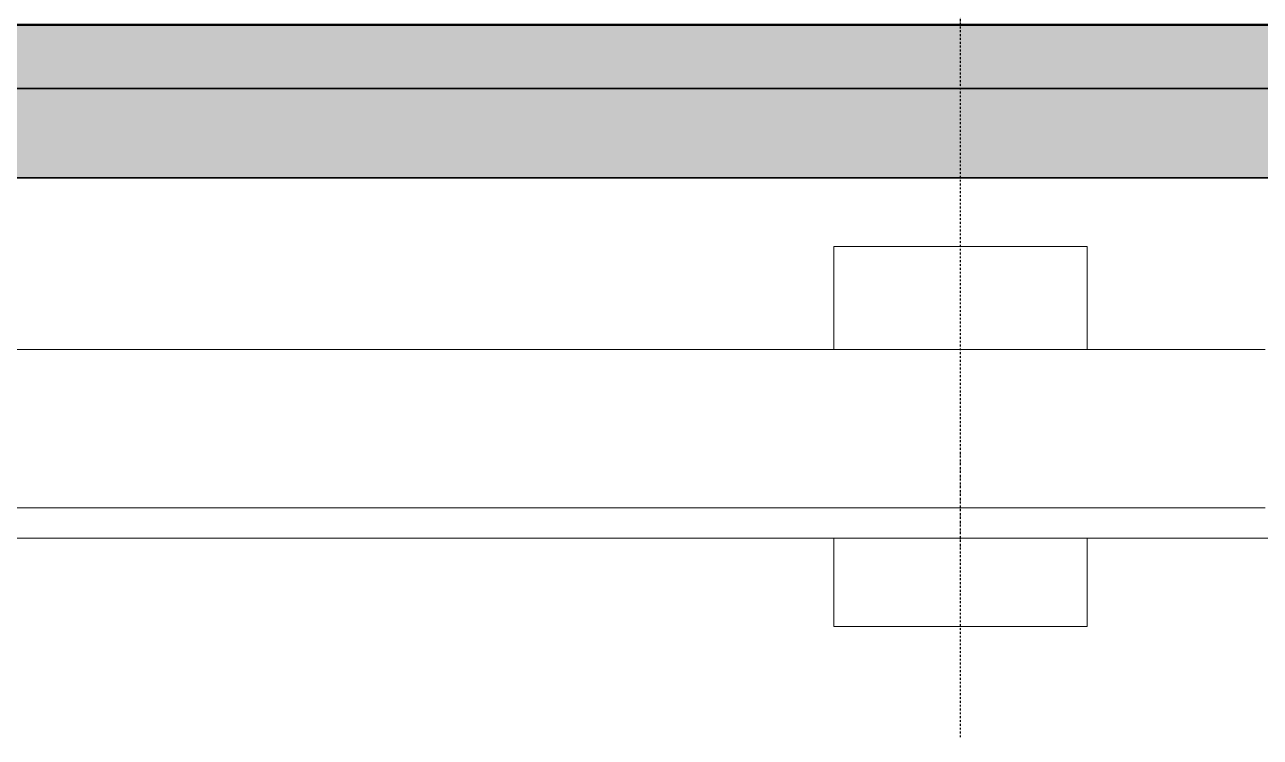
# Model space of a CAD drawing. Header units: millimetres. Extents: x 180139 to 245212, y -4005 to 9345.
# Drawn here: x 194034 to 197934, y -3000 to -750 of the extents above; entities that cross this region are included whole.
import ezdxf

# ---------------------------------------------------------------- set-up
doc = ezdxf.new("R2010")
doc.units = ezdxf.units.MM
for name, pattern in [('1_Čerchovaná 6_0mm', [12, 6, -3, 0, -3]), ('IMPORT-DASHED _2_', [9.652, 8.128, -1.524]), ('IMPORT-PHANTOM2', [14.732, 8.128, -1.524, 1.016, -1.524, 1.016, -1.524])]:
    doc.linetypes.add(name, pattern=pattern)
for name, color, linetype, lineweight in [('0-1', 7, 'IMPORT-PHANTOM2', 9), ('0-2', 7, 'Continuous', 9), ('00_pL_stavajici objekty', 7, 'Continuous', 50), ('00_pL_VÝŠKOVÉ KOTY', 7, 'Continuous', 9), ('2966-1_navrh dispozice stroju-HK_02_dwg-1', 7, 'Continuous', 9), ('A-FLOR', 7, 'Continuous', 9), ('A-FLOR-1', 7, 'Continuous', 35), ('A-FLOR-MCUT', 7, 'Continuous', 9), ('A-FLOR-PATT-1', 7, 'Continuous', 9), ('PDF4_Geometry', 7, 'Continuous', 9), ('S-FNDN', 7, 'Continuous', 9)]:
    doc.layers.add(name, color=color, linetype=linetype, lineweight=lineweight)
for name, color, linetype, lineweight, true_color in [('00_pl_deštová voda oblast', 6, 'Continuous', 25, 0xff00ff), ('00_pL_hranice pozemku', 1, 'Continuous', 35, 0xff0000), ('00_pL_katastr-1', 150, 'Continuous', 35, 0x007fff), ('00_pL_objekt', 1, 'Continuous', 50, 0xff0000), ('00_pL_OCHRANNE PASNO TEPLOVOD-1', 40, 'Continuous', 9, 0xffbf00), ('212_HK_situace_03_dwg-1', 40, 'Continuous', 9, 0xffbf00), ('Obrys', 2, 'Continuous', 9, 0xffff00), ('Obrys-1', 5, 'Continuous', 9, 0x0000ff), ('Obrys-3', 1, 'IMPORT-DASHED _2_', 9, 0xff0000), ('PDF7_GP Hraniční linie', 7, 'Continuous', 9, 0x0052a5), ('PDF7_GP Plotové linie', 7, 'Continuous', 9, 0x0052a5), ('PDF7_Pouchov_726559$0$23700', 7, 'Continuous', 9, 0x52a5a5), ('PDF7_Slezské Předměstí_646971$0$21900', 7, 'Continuous', 9, 0x002600), ('PDF7_Slezské Předměstí_646971$0$23700', 9, 'Continuous', 9, 0x808080), ('S-GRID-1', 9, '1_Čerchovaná 6_0mm', 25, 0x808080), ('zed-1', 5, 'Continuous', 9, 0x0000ff), ('ZTI-DPS-potr_pozarni-1', 20, 'Continuous', 50, 0xff3f00)]:
    doc.layers.add(name, color=color, linetype=linetype, lineweight=lineweight, true_color=true_color)
pattern_1 = [(50, (193345.21, 3664.97), (182.1847, -15.939), [19.05, -209.55]), (355, (193345.21, 3664.97), (-35.2424, 191.0566), [15.24, -167.64]), (100.451, (193360.4, 3663.64), (146.9425, 175.1167), [16.19, -178.09]), (46.184, (193345.21, 3715.77), (271.079, -42.0433), [28.575, -314.325]), (96.636, (193367.8, 3712.26), (237.4025, 247.427), [24.285, -267.135]), (351.184, (193345.2, 3715.77), (237.4046, 247.425), [22.86, -251.46]), (21, (193370.61, 3703.07), (151.6149, -102.2655), [19.05, -209.55]), (326, (193370.61, 3703.07), (61.8024, 184.1877), [15.24, -167.64]), (71.451, (193383.25, 3694.55), (213.417, 81.9214), [16.19, -178.09]), (37.5, (193345.214, 3664.97), (3.08832, 84.55508), [8.382, -157.226, 8.382, -161.798, -168.275]), (37.5, (193345.214, 3664.97), (3.08832, 84.55508), [-335.788, 8.382, -159.893]), (7.5, (193345.21, 3664.97), (66.81944, 100.18075), [8.382, -88.646, 8.382, -153.416, -64.135]), (7.5, (193345.21, 3664.97), (66.81944, 100.18075), [-258.826, 8.382, -55.753]), (327.5, (193288.57, 3664.97), (135.5905, -5.7289), [8.382, -55.118, 8.382, -189.738, -262.89]), (327.5, (193288.57, 3664.97), (135.5905, -5.7289), [-261.62, 8.382, -254.508]), (317.5, (193263.17, 3664.97), (148.1289, 25.4268), [8.382, -74.168, 8.382, -123.19, -186.69]), (317.5, (193263.17, 3664.97), (148.1289, 25.4268), [-214.122, 8.382, -178.308])]

# ---------------------------------------------------------------- blocks, each defined once
blk = doc.blocks.new('2966-1_navrh dispozice stroju-HK_02_dwg-876232-A')
at = {"layer": '0-1'}
for p, q in [((196651.8, -750), (195151.8, -750)), ((197293.8, -750), (196653.8, -750)), ((196653.8, -750), (197293.8, -750)), ((196653.8, -750), (197293.8, -750)), ((197293.8, -750), (196853.8, -750))]:
    blk.add_line(p, q, dxfattribs=at)
at = {"layer": '0-1', "flags": 128}
blk.add_lwpolyline([(195151.8, -750), (196651.8, -750), (197814.8, -750)], dxfattribs=at)
at = {"layer": '0-2'}
for p, q in [((196691.8, -750), (193691.8, -750)), ((193691.8, -750), (196691.8, -750)), ((193691.8, -750), (196691.8, -750)), ((196691.8, -750), (193691.8, -750)), ((196691.8, -750), (193691.8, -750)), ((193691.8, -750), (196691.8, -750)), ((193691.8, -750), (196691.8, -750)), ((196691.8, -750), (193691.8, -750)), ((195205.8, -750), (193821.8, -750)), ((193821.8, -750), (195205.8, -750)), ((195205.8, -750), (193821.8, -750)), ((193821.8, -750), (195205.8, -750)), ((195205.8, -750), (193821.8, -750)), ((193821.8, -750), (195205.8, -750)), ((195205.8, -750), (193821.8, -750)), ((193821.8, -750), (195205.8, -750)), ((194061.3, -750), (194042.3, -750)), ((194042.3, -750), (194061.3, -750)), ((194061.3, -750), (194042.3, -750)), ((194042.3, -750), (194061.3, -750)), ((194061.3, -750), (194042.3, -750)), ((194042.3, -750), (194061.3, -750)), ((194061.3, -750), (194042.3, -750)), ((194042.3, -750), (194061.3, -750)), ((194166.3, -750), (194147.3, -750)), ((194147.3, -750), (194166.3, -750)), ((194166.3, -750), (194147.3, -750)), ((194147.3, -750), (194166.3, -750)), ((194166.3, -750), (194147.3, -750)), ((194147.3, -750), (194166.3, -750)), ((194166.3, -750), (194147.3, -750)), ((194147.3, -750), (194166.3, -750)), ((194271.3, -750), (194252.3, -750)), ((194252.3, -750), (194271.3, -750)), ((194271.3, -750), (194252.3, -750)), ((194252.3, -750), (194271.3, -750)), ((194271.3, -750), (194252.3, -750)), ((194252.3, -750), (194271.3, -750)), ((194271.3, -750), (194252.3, -750)), ((194252.3, -750), (194271.3, -750)), ((194376.3, -750), (194357.3, -750)), ((194357.3, -750), (194376.3, -750)), ((194376.3, -750), (194357.3, -750)), ((194357.3, -750), (194376.3, -750)), ((194376.3, -750), (194357.3, -750)), ((194357.3, -750), (194376.3, -750)), ((194376.3, -750), (194357.3, -750)), ((194357.3, -750), (194376.3, -750)), ((194481.3, -750), (194462.3, -750)), ((194462.3, -750), (194481.3, -750)), ((194481.3, -750), (194462.3, -750)), ((194462.3, -750), (194481.3, -750)), ((194481.3, -750), (194462.3, -750)), ((194462.3, -750), (194481.3, -750)), ((194481.3, -750), (194462.3, -750)), ((194462.3, -750), (194481.3, -750)), ((194549.8, -750), (194541.8, -750)), ((194541.8, -750), (194549.8, -750)), ((194549.8, -750), (194541.8, -750)), ((194541.8, -750), (194549.8, -750)), ((194549.8, -750), (194541.8, -750)), ((194541.8, -750), (194549.8, -750)), ((194549.8, -750), (194541.8, -750)), ((194541.8, -750), (194549.8, -750)), ((194586.3, -750), (194567.3, -750)), ((194567.3, -750), (194586.3, -750)), ((194586.3, -750), (194567.3, -750)), ((194567.3, -750), (194586.3, -750)), ((194586.3, -750), (194567.3, -750)), ((194567.3, -750), (194586.3, -750)), ((194586.3, -750), (194567.3, -750)), ((194567.3, -750), (194586.3, -750)), ((194691.3, -750), (194672.3, -750)), ((194672.3, -750), (194691.3, -750)), ((194691.3, -750), (194672.3, -750)), ((194672.3, -750), (194691.3, -750)), ((194691.3, -750), (194672.3, -750)), ((194672.3, -750), (194691.3, -750)), ((194691.3, -750), (194672.3, -750)), ((194672.3, -750), (194691.3, -750)), ((194796.3, -750), (194777.3, -750)), ((194777.3, -750), (194796.3, -750)), ((194796.3, -750), (194777.3, -750)), ((194777.3, -750), (194796.3, -750)), ((194796.3, -750), (194777.3, -750)), ((194777.3, -750), (194796.3, -750)), ((194796.3, -750), (194777.3, -750)), ((194777.3, -750), (194796.3, -750)), ((194901.3, -750), (194882.3, -750)), ((194882.3, -750), (194901.3, -750)), ((194901.3, -750), (194882.3, -750)), ((194882.3, -750), (194901.3, -750)), ((194901.3, -750), (194882.3, -750)), ((194882.3, -750), (194901.3, -750)), ((194901.3, -750), (194882.3, -750)), ((194882.3, -750), (194901.3, -750)), ((195006.3, -750), (194987.3, -750)), ((194987.3, -750), (195006.3, -750)), ((195006.3, -750), (194987.3, -750)), ((194987.3, -750), (195006.3, -750)), ((195006.3, -750), (194987.3, -750)), ((194987.3, -750), (195006.3, -750)), ((195006.3, -750), (194987.3, -750)), ((194987.3, -750), (195006.3, -750)), ((195111.3, -750), (195092.3, -750)), ((195092.3, -750), (195111.3, -750)), ((195111.3, -750), (195092.3, -750)), ((195092.3, -750), (195111.3, -750)), ((195111.3, -750), (195092.3, -750)), ((195092.3, -750), (195111.3, -750)), ((195111.3, -750), (195092.3, -750)), ((195092.3, -750), (195111.3, -750)), ((195158.6, -750), (195150.6, -750)), ((195150.6, -750), (195158.6, -750)), ((195158.6, -750), (195150.6, -750)), ((195150.6, -750), (195158.6, -750)), ((195158.6, -750), (195150.6, -750)), ((195150.6, -750), (195158.6, -750)), ((195158.6, -750), (195150.6, -750)), ((195150.6, -750), (195158.6, -750)), ((195205.8, -750), (195197.3, -750)), ((195197.3, -750), (195205.8, -750)), ((195197.3, -750), (195205.8, -750)), ((195205.8, -750), (195197.3, -750)), ((195205.8, -750), (195197.3, -750)), ((195197.3, -750), (195205.8, -750)), ((195197.3, -750), (195205.8, -750)), ((195205.8, -750), (195197.3, -750)), ((196591.8, -750), (195207.8, -750)), ((195207.8, -750), (195216.3, -750)), ((195216.3, -750), (195207.8, -750)), ((195207.8, -750), (196591.8, -750)), ((196591.8, -750), (195207.8, -750)), ((195207.8, -750), (195216.3, -750)), ((195216.3, -750), (195207.8, -750)), ((195207.8, -750), (196591.8, -750)), ((196591.8, -750), (195207.8, -750)), ((195207.8, -750), (195216.3, -750)), ((195216.3, -750), (195207.8, -750)), ((195207.8, -750), (196591.8, -750)), ((196591.8, -750), (195207.8, -750)), ((195207.8, -750), (195216.3, -750)), ((195216.3, -750), (195207.8, -750)), ((195207.8, -750), (196591.8, -750)), ((195253.8, -750), (195249.8, -750)), ((195249.8, -750), (195253.8, -750)), ((195253.8, -750), (195249.8, -750)), ((195249.8, -750), (195253.8, -750)), ((195253.8, -750), (196519.8, -750)), ((196519.8, -750), (195253.8, -750)), ((196519.8, -750), (195253.8, -750)), ((195253.8, -750), (196519.8, -750)), ((195253.8, -750), (196519.8, -750)), ((196519.8, -750), (195253.8, -750)), ((196519.8, -750), (195253.8, -750)), ((195253.8, -750), (196519.8, -750)), ((195258.8, -750), (195448.8, -750)), ((195448.8, -750), (195258.8, -750)), ((195448.8, -750), (195258.8, -750)), ((195448.8, -750), (195258.8, -750)), ((195258.8, -750), (195448.8, -750)), ((195258.8, -750), (195448.8, -750)), ((195266.8, -750), (195290.8, -750)), ((195273, -750), (195269, -750)), ((195271.8, -750), (195321.8, -750)), ((195273, -750), (195277, -750)), ((195288.6, -750), (195287.7, -750)), ((195302.3, -750), (195321.3, -750)), ((195321.3, -750), (195302.3, -750)), ((195302.3, -750), (195321.3, -750)), ((195321.3, -750), (195302.3, -750)), ((195302.3, -750), (195321.3, -750)), ((195321.3, -750), (195302.3, -750)), ((195302.3, -750), (195321.3, -750)), ((195321.3, -750), (195302.3, -750)), ((195303.8, -750), (195303.9, -750)), ((195303.9, -750), (195308.9, -750)), ((195331.8, -750), (195336.8, -750)), ((195389.8, -750), (195381.8, -750)), ((195381.8, -750), (195389.8, -750)), ((195389.8, -750), (195381.8, -750)), ((195381.8, -750), (195389.8, -750)), ((195389.8, -750), (195381.8, -750)), ((195381.8, -750), (195389.8, -750)), ((195389.8, -750), (195381.8, -750)), ((195381.8, -750), (195389.8, -750)), ((195403.8, -750), (195398.7, -750)), ((195407.3, -750), (195426.3, -750)), ((195426.3, -750), (195407.3, -750)), ((195407.3, -750), (195426.3, -750)), ((195426.3, -750), (195407.3, -750)), ((195407.3, -750), (195426.3, -750)), ((195426.3, -750), (195407.3, -750)), ((195407.3, -750), (195426.3, -750)), ((195426.3, -750), (195407.3, -750)), ((195440.8, -750), (195416.8, -750)), ((195423, -750), (195419, -750)), ((195419, -750), (195419.9, -750)), ((195434.6, -750), (195430.6, -750)), ((195448.8, -750), (196691.8, -750)), ((195512.3, -750), (195531.3, -750)), ((195531.3, -750), (195512.3, -750)), ((195512.3, -750), (195531.3, -750)), ((195531.3, -750), (195512.3, -750)), ((195512.3, -750), (195531.3, -750)), ((195531.3, -750), (195512.3, -750)), ((195512.3, -750), (195531.3, -750)), ((195531.3, -750), (195512.3, -750)), ((195617.3, -750), (195636.3, -750)), ((195636.3, -750), (195617.3, -750)), ((195617.3, -750), (195636.3, -750)), ((195636.3, -750), (195617.3, -750)), ((195617.3, -750), (195636.3, -750)), ((195636.3, -750), (195617.3, -750)), ((195617.3, -750), (195636.3, -750)), ((195636.3, -750), (195617.3, -750)), ((195722.3, -750), (195741.3, -750)), ((195741.3, -750), (195722.3, -750)), ((195722.3, -750), (195741.3, -750)), ((195741.3, -750), (195722.3, -750)), ((195722.3, -750), (195741.3, -750)), ((195741.3, -750), (195722.3, -750)), ((195722.3, -750), (195741.3, -750)), ((195741.3, -750), (195722.3, -750)), ((195827.3, -750), (195846.3, -750)), ((195846.3, -750), (195827.3, -750)), ((195827.3, -750), (195846.3, -750)), ((195846.3, -750), (195827.3, -750)), ((195827.3, -750), (195846.3, -750)), ((195846.3, -750), (195827.3, -750)), ((195827.3, -750), (195846.3, -750)), ((195846.3, -750), (195827.3, -750)), ((195932.3, -750), (195951.3, -750)), ((195951.3, -750), (195932.3, -750)), ((195932.3, -750), (195951.3, -750)), ((195951.3, -750), (195932.3, -750)), ((195932.3, -750), (195951.3, -750)), ((195951.3, -750), (195932.3, -750)), ((195932.3, -750), (195951.3, -750)), ((195951.3, -750), (195932.3, -750)), ((196037.3, -750), (196056.3, -750)), ((196056.3, -750), (196037.3, -750)), ((196037.3, -750), (196056.3, -750)), ((196056.3, -750), (196037.3, -750)), ((196037.3, -750), (196056.3, -750)), ((196056.3, -750), (196037.3, -750)), ((196037.3, -750), (196056.3, -750)), ((196056.3, -750), (196037.3, -750)), ((196142.3, -750), (196161.3, -750)), ((196161.3, -750), (196142.3, -750)), ((196142.3, -750), (196161.3, -750)), ((196161.3, -750), (196142.3, -750)), ((196142.3, -750), (196161.3, -750)), ((196161.3, -750), (196142.3, -750)), ((196142.3, -750), (196161.3, -750)), ((196161.3, -750), (196142.3, -750)), ((196247.3, -750), (196266.3, -750)), ((196266.3, -750), (196247.3, -750)), ((196247.3, -750), (196266.3, -750)), ((196266.3, -750), (196247.3, -750)), ((196247.3, -750), (196266.3, -750)), ((196266.3, -750), (196247.3, -750)), ((196247.3, -750), (196266.3, -750)), ((196266.3, -750), (196247.3, -750)), ((196352.3, -750), (196371.3, -750)), ((196371.3, -750), (196352.3, -750)), ((196352.3, -750), (196371.3, -750)), ((196371.3, -750), (196352.3, -750)), ((196352.3, -750), (196371.3, -750)), ((196371.3, -750), (196352.3, -750)), ((196352.3, -750), (196371.3, -750)), ((196371.3, -750), (196352.3, -750)), ((196457.3, -750), (196476.3, -750)), ((196476.3, -750), (196457.3, -750)), ((196457.3, -750), (196476.3, -750)), ((196476.3, -750), (196457.3, -750)), ((196457.3, -750), (196476.3, -750)), ((196476.3, -750), (196457.3, -750)), ((196457.3, -750), (196476.3, -750)), ((196476.3, -750), (196457.3, -750)), ((196457.8, -750), (196466.8, -750)), ((196457.8, -750), (196466.8, -750)), ((196466.8, -750), (196475.8, -750)), ((196466.8, -750), (196475.8, -750)), ((196531.8, -750), (196481.8, -750)), ((196519.8, -750), (196531.8, -750)), ((196531.8, -750), (196519.8, -750)), ((196519.8, -750), (196531.8, -750)), ((196519.8, -750), (196531.8, -750)), ((196519.8, -750), (196531.8, -750)), ((196531.8, -750), (196519.8, -750)), ((196519.8, -750), (196531.8, -750)), ((196531.8, -750), (196519.8, -750)), ((196519.8, -750), (196531.8, -750)), ((196519.8, -750), (196531.8, -750)), ((196519.8, -750), (196531.8, -750)), ((196531.8, -750), (196519.8, -750)), ((196531.8, -750), (196543.8, -750)), ((196543.8, -750), (196531.8, -750)), ((196531.8, -750), (196543.8, -750)), ((196531.8, -750), (196543.8, -750)), ((196531.8, -750), (196543.8, -750)), ((196543.8, -750), (196531.8, -750)), ((196531.8, -750), (196543.8, -750)), ((196543.8, -750), (196531.8, -750)), ((196531.8, -750), (196543.8, -750)), ((196543.8, -750), (196531.8, -750)), ((196543.8, -750), (196531.8, -750)), ((196531.8, -750), (196543.8, -750)), ((196543.8, -750), (196531.8, -750)), ((196531.8, -750), (196543.8, -750)), ((196531.8, -750), (196543.8, -750)), ((196543.8, -750), (196531.8, -750)), ((196531.8, -750), (196543.8, -750)), ((196543.8, -750), (196531.8, -750)), ((196531.8, -750), (196543.8, -750)), ((196543.8, -750), (196531.8, -750)), ((196543.8, -750), (197453.8, -750)), ((197453.8, -750), (196543.8, -750)), ((196543.8, -750), (197453.8, -750)), ((197453.8, -750), (196543.8, -750)), ((196543.8, -750), (197453.8, -750)), ((197453.8, -750), (196543.8, -750)), ((197453.8, -750), (196543.8, -750)), ((196543.8, -750), (197453.8, -750)), ((196543.8, -750), (197453.8, -750)), ((197453.8, -750), (196543.8, -750)), ((196543.8, -750), (197453.8, -750)), ((197453.8, -750), (196543.8, -750)), ((196543.8, -750), (197453.8, -750)), ((197453.8, -750), (196543.8, -750)), ((197453.8, -750), (196543.8, -750)), ((196543.8, -750), (197453.8, -750)), ((196562.3, -750), (196581.3, -750)), ((196581.3, -750), (196562.3, -750)), ((196562.3, -750), (196581.3, -750)), ((196581.3, -750), (196562.3, -750)), ((196562.3, -750), (196581.3, -750)), ((196581.3, -750), (196562.3, -750)), ((196562.3, -750), (196581.3, -750)), ((196581.3, -750), (196562.3, -750)), ((196691.8, -750), (196591.8, -750)), ((196591.8, -750), (196691.8, -750)), ((196691.8, -750), (196591.8, -750)), ((196591.8, -750), (196691.8, -750)), ((196691.8, -750), (196703.8, -750)), ((196703.8, -750), (196691.8, -750)), ((196691.8, -750), (196703.8, -750)), ((196703.8, -750), (196691.8, -750)), ((196708.8, -750), (196703.8, -750)), ((196703.8, -750), (196708.8, -750)), ((196708.8, -750), (196703.8, -750)), ((196703.8, -750), (196708.8, -750)), ((196803.8, -750), (196798.8, -750)), ((196798.8, -750), (196803.8, -750)), ((196803.8, -750), (196798.8, -750)), ((196798.8, -750), (196803.8, -750)), ((196803.8, -750), (196811.8, -750)), ((196811.8, -750), (196803.8, -750)), ((196803.8, -750), (196811.8, -750)), ((196811.8, -750), (196803.8, -750)), ((196811.8, -750), (196856, -750)), ((196856, -750), (196811.8, -750)), ((196811.8, -750), (196856, -750)), ((196856, -750), (196811.8, -750)), ((196871.8, -750), (196883.8, -750)), ((196883.8, -750), (196871.8, -750)), ((196871.8, -750), (196883.8, -750)), ((196883.8, -750), (196871.8, -750)), ((196891.8, -750), (196883.8, -750)), ((196883.8, -750), (196897.8, -750)), ((196897.8, -750), (196883.8, -750)), ((196883.8, -750), (196891.8, -750)), ((196891.8, -750), (196883.8, -750)), ((196883.8, -750), (196897.8, -750)), ((196897.8, -750), (196883.8, -750)), ((196883.8, -750), (196891.8, -750)), ((196893.8, -750), (196903.8, -750)), ((196903.8, -750), (196893.8, -750)), ((196893.8, -750), (196903.8, -750)), ((196903.8, -750), (196893.8, -750)), ((196903.8, -750), (196908.8, -750)), ((196908.8, -750), (196903.8, -750)), ((196903.8, -750), (196908.8, -750)), ((196908.8, -750), (196903.8, -750)), ((196913.3, -750), (196908.8, -750)), ((196908.8, -750), (196913.3, -750)), ((196913.3, -750), (196908.8, -750)), ((196908.8, -750), (196913.3, -750)), ((196909.6, -750), (196926.8, -750)), ((196909.6, -750), (196926.8, -750)), ((196913.3, -750), (196921.8, -750)), ((196921.8, -750), (196913.3, -750)), ((196913.3, -750), (196921.8, -750)), ((196921.8, -750), (196913.3, -750)), ((196913.3, -750), (196921.8, -750)), ((196921.8, -750), (196913.3, -750)), ((196913.3, -750), (196921.8, -750)), ((196921.8, -750), (196913.3, -750)), ((196926.8, -750), (196931.8, -750)), ((196926.8, -750), (196931.8, -750)), ((196926.8, -750), (196931.8, -750)), ((196926.8, -750), (196931.8, -750)), ((197000.2, -750), (196933.5, -750)), ((197000.2, -750), (196933.5, -750)), ((196949.4, -750), (196947.6, -750)), ((196947.6, -750), (196949.4, -750)), ((196949.4, -750), (196947.6, -750)), ((196947.6, -750), (196949.4, -750)), ((196949.8, -750), (196959.7, -750)), ((196959.7, -750), (196949.8, -750)), ((196949.8, -750), (196983.8, -750)), ((196983.8, -750), (196949.8, -750)), ((196949.8, -750), (196959.7, -750)), ((196959.7, -750), (196949.8, -750)), ((196949.8, -750), (196983.8, -750)), ((196983.8, -750), (196949.8, -750)), ((196979.8, -750), (196953.8, -750)), ((196953.8, -750), (196979.8, -750)), ((196979.8, -750), (196953.8, -750)), ((196953.8, -750), (196979.8, -750)), ((196978.6, -750), (196955, -750)), ((196955, -750), (196978.6, -750)), ((196978.6, -750), (196955, -750)), ((196955, -750), (196978.6, -750)), ((196971.9, -750), (196961.7, -750)), ((196961.7, -750), (196971.9, -750)), ((196971.9, -750), (196961.7, -750)), ((196961.7, -750), (196971.9, -750)), ((196983.8, -750), (196973.9, -750)), ((196973.9, -750), (196983.8, -750)), ((196983.8, -750), (196973.9, -750)), ((196973.9, -750), (196983.8, -750)), ((196986, -750), (196984.2, -750)), ((196984.2, -750), (196986, -750)), ((196986, -750), (196984.2, -750)), ((196984.2, -750), (196986, -750)), ((197006.8, -750), (197001.8, -750)), ((197001.8, -750), (197006.8, -750)), ((197006.8, -750), (197001.8, -750)), ((197001.8, -750), (197006.8, -750)), ((197006.8, -750), (197024, -750)), ((197024, -750), (197006.8, -750)), ((197006.8, -750), (197024, -750)), ((197024, -750), (197006.8, -750)), ((197011.8, -750), (197020.3, -750)), ((197020.3, -750), (197011.8, -750)), ((197011.8, -750), (197020.3, -750)), ((197020.3, -750), (197011.8, -750)), ((197011.8, -750), (197020.3, -750)), ((197020.3, -750), (197011.8, -750)), ((197011.8, -750), (197020.3, -750)), ((197020.3, -750), (197011.8, -750)), ((197024.8, -750), (197020.3, -750)), ((197020.3, -750), (197024.8, -750)), ((197024.8, -750), (197020.3, -750)), ((197020.3, -750), (197024.8, -750)), ((197024, -750), (197024.8, -750)), ((197024, -750), (197024.8, -750)), ((197348.8, -750), (197343.8, -750)), ((197343.8, -750), (197348.8, -750)), ((197348.8, -750), (197343.8, -750)), ((197343.8, -750), (197348.8, -750)), ((197443.8, -750), (197438.8, -750)), ((197438.8, -750), (197443.8, -750)), ((197443.8, -750), (197438.8, -750)), ((197438.8, -750), (197443.8, -750)), ((197457.8, -750), (197453.8, -750)), ((197453.8, -750), (197457.8, -750)), ((197453.8, -750), (197457.8, -750)), ((197457.8, -750), (197453.8, -750)), ((197453.8, -750), (197457.8, -750)), ((197457.8, -750), (197453.8, -750)), ((197453.8, -750), (197457.8, -750)), ((197457.8, -750), (197453.8, -750)), ((197914.8, -750), (197919.8, -750)), ((197914.8, -750), (197919.8, -750))]:
    blk.add_line(p, q, dxfattribs=at)
at = {"layer": '0-2', "flags": 128}
for points in [[(195201.8, -750), (195196.8, -750), (195106.8, -750), (195101.8, -750)], [(195101.8, -750), (195106.8, -750), (195196.8, -750), (195201.8, -750)], [(195101.8, -750), (195106.8, -750), (195196.8, -750), (195201.8, -750)], [(195201.8, -750), (195196.8, -750), (195106.8, -750), (195101.8, -750)], [(195201.8, -750), (195196.8, -750), (195106.8, -750), (195101.8, -750)], [(195101.8, -750), (195106.8, -750), (195196.8, -750), (195201.8, -750)], [(195201.8, -750), (195196.8, -750), (195106.8, -750), (195101.8, -750)], [(195101.8, -750), (195106.8, -750), (195196.8, -750), (195201.8, -750)], [(195101.8, -750), (195106.8, -750), (195196.8, -750), (195201.8, -750)], [(195201.8, -750), (195196.8, -750), (195106.8, -750), (195101.8, -750)], [(195336.8, -750), (195331.8, -750), (195261.8, -750), (195256.8, -750)], [(195256.8, -750), (195261.8, -750), (195331.8, -750)], [(195258.8, -750), (195448.8, -750), (196691.8, -750)], [(195269, -750), (195269.8, -750), (195273, -750), (195277, -750)], [(195287.7, -750), (195281.9, -750), (195273, -750), (195269.8, -750), (195269, -750)], [(195269, -750), (195273, -750), (195277, -750), (195281.9, -750), (195286.8, -750), (195287.7, -750), (195288.6, -750)], [(195286.8, -750), (195287.7, -750), (195281.9, -750), (195273, -750), (195269.8, -750)], [(195273, -750), (195281.9, -750), (195287.7, -750), (195288.6, -750)], [(195303.8, -750), (195303.9, -750), (195308.9, -750)], [(195308.9, -750), (195303.9, -750), (195303.8, -750)], [(195308.9, -750), (195303.9, -750), (195303.8, -750), (195303.9, -750), (195303.8, -750)], [(195321.8, -750), (195320.3, -750), (195321.8, -750)], [(195342.8, -750), (195347.3, -750), (195351.8, -750), (195356.3, -750), (195360.8, -750)], [(195360.8, -750), (195356.3, -750), (195351.8, -750), (195347.3, -750), (195342.8, -750)], [(195342.8, -750), (195347.3, -750), (195351.8, -750), (195356.3, -750), (195360.8, -750)], [(195360.8, -750), (195356.3, -750), (195351.8, -750), (195347.3, -750), (195342.8, -750)], [(195342.8, -750), (195347.3, -750), (195351.8, -750), (195356.3, -750), (195360.8, -750)], [(195360.8, -750), (195356.3, -750), (195351.8, -750), (195347.3, -750), (195342.8, -750)], [(195342.8, -750), (195347.3, -750), (195351.8, -750), (195356.3, -750), (195360.8, -750)], [(195360.8, -750), (195356.3, -750), (195351.8, -750), (195347.3, -750), (195342.8, -750)], [(195398.7, -750), (195403.8, -750), (195403.8, -750), (195403.8, -750), (195403.8, -750)], [(195403.8, -750), (195403.8, -750), (195398.7, -750)], [(195398.7, -750), (195403.8, -750), (195403.8, -750), (195403.8, -750), (195403.8, -750)], [(195419, -750), (195419.8, -750), (195423, -750), (195427, -750)], [(195438.6, -750), (195434.6, -750), (195430.6, -750), (195425.7, -750), (195420.8, -750), (195419.9, -750), (195419, -750)], [(195436.8, -750), (195437.7, -750), (195431.9, -750), (195423, -750), (195419.8, -750)], [(195419.9, -750), (195425.7, -750), (195434.6, -750), (195437.8, -750), (195438.6, -750)], [(195423, -750), (195431.9, -750), (195437.7, -750), (195438.6, -750)], [(195603.8, -750), (195593.8, -750), (195513.8, -750), (195503.8, -750)], [(195603.8, -750), (195593.8, -750), (195513.8, -750), (195503.8, -750)], [(195603.8, -750), (195593.8, -750), (195513.8, -750), (195503.8, -750)], [(195603.8, -750), (195593.8, -750), (195513.8, -750), (195503.8, -750)], [(196475.8, -750), (196466.8, -750), (196457.8, -750)], [(196475.8, -750), (196466.8, -750), (196457.8, -750)], [(196466.8, -750), (196471.8, -750), (196541.8, -750), (196546.8, -750)], [(196546.8, -750), (196541.8, -750), (196471.8, -750), (196466.8, -750)], [(196466.8, -750), (196471.8, -750), (196541.8, -750), (196546.8, -750)], [(196497.8, -750), (196502.3, -750), (196506.8, -750), (196511.3, -750), (196515.8, -750)], [(196515.8, -750), (196511.3, -750), (196506.8, -750), (196502.3, -750), (196497.8, -750)], [(196703.8, -750), (196693.8, -750), (196563.8, -750)], [(196703.8, -750), (196693.8, -750), (196563.8, -750)], [(196703.8, -750), (196693.8, -750), (196563.8, -750)], [(196703.8, -750), (196693.8, -750), (196563.8, -750)], [(196701.8, -750), (196696.8, -750), (196606.8, -750), (196601.8, -750)], [(196601.8, -750), (196606.8, -750), (196696.8, -750), (196701.8, -750)], [(196701.8, -750), (196696.8, -750), (196606.8, -750), (196601.8, -750)], [(196601.8, -750), (196606.8, -750), (196696.8, -750), (196701.8, -750)], [(196601.8, -750), (196606.8, -750), (196696.8, -750), (196701.8, -750)], [(196701.8, -750), (196696.8, -750), (196606.8, -750), (196601.8, -750)], [(196701.8, -750), (196696.8, -750), (196606.8, -750), (196601.8, -750)], [(196601.8, -750), (196606.8, -750), (196696.8, -750), (196701.8, -750)], [(196601.8, -750), (196606.8, -750), (196696.8, -750), (196701.8, -750)], [(196701.8, -750), (196696.8, -750), (196606.8, -750), (196601.8, -750)], [(196943.8, -750), (196813.8, -750), (196803.8, -750)], [(196943.8, -750), (196813.8, -750), (196803.8, -750)], [(196943.8, -750), (196813.8, -750), (196803.8, -750)], [(196943.8, -750), (196813.8, -750), (196803.8, -750)], [(196908.8, -750), (196909.6, -750), (196926.8, -750)], [(196908.8, -750), (196909.6, -750), (196926.8, -750)], [(197020.3, -750), (196966.8, -750), (196913.3, -750)], [(196913.3, -750), (196966.8, -750), (197020.3, -750)], [(197020.3, -750), (196966.8, -750), (196913.3, -750)], [(196913.3, -750), (196966.8, -750), (197020.3, -750)], [(196931.2, -750), (196933.5, -750), (196947.6, -750)], [(196931.2, -750), (196933.5, -750), (196947.6, -750)], [(196986, -750), (197000.2, -750), (197002.4, -750)], [(196986, -750), (197000.2, -750), (197002.4, -750)], [(197343.8, -750), (197333.8, -750), (197203.8, -750)], [(197343.8, -750), (197333.8, -750), (197203.8, -750)], [(197343.8, -750), (197333.8, -750), (197203.8, -750)], [(197343.8, -750), (197333.8, -750), (197203.8, -750)], [(197919.8, -750), (197914.8, -750), (197714.8, -750), (197709.8, -750)], [(197709.8, -750), (197714.8, -750), (197914.8, -750)], [(197919.8, -750), (197914.8, -750), (197714.8, -750), (197709.8, -750)], [(197709.8, -750), (197714.8, -750), (197914.8, -750)]]:
    blk.add_lwpolyline(points, dxfattribs=at)
at = {"layer": 'Obrys'}
for p, q in [((180140.5, -750), (203741.8, -750)), ((203741.8, -750), (180140.5, -750)), ((198999, -750), (192881.8, -750)), ((192881.8, -750), (195250.1, -750)), ((195250.1, -750), (192881.8, -750)), ((192881.8, -750), (198999, -750)), ((197112.6, -750), (198999, -750)), ((197112.6, -750), (198999, -750))]:
    blk.add_line(p, q, dxfattribs=at)
at = {"layer": 'Obrys-1'}
for p, q in [((181587.8, -750), (200127.8, -750)), ((200127.8, -750), (181587.8, -750))]:
    blk.add_line(p, q, dxfattribs=at)
at = {"layer": 'Obrys-1', "flags": 128}
blk.add_lwpolyline([(199802.8, -750), (181587.8, -750), (180987.8, -750)], dxfattribs=at)
at = {"layer": 'Obrys-3'}
for p, q in [((192608.7, -750), (199327.8, -750)), ((199327.8, -750), (192608.7, -750))]:
    blk.add_line(p, q, dxfattribs=at)
at = {"layer": 'zed-1'}
blk.add_line((181587.8, -750), (200127.8, -750), dxfattribs=at)
at = {"layer": 'zed-1', "flags": 128}
blk.add_lwpolyline([(180987.8, -750), (181587.8, -750), (199807.8, -750)], dxfattribs=at)
blk = doc.blocks.new('212_HK_situace_03_dwg-886969-A')
at = {"layer": '00_pl_deštová voda oblast'}
blk.add_line((180557.3, -750), (200147.3, -750), dxfattribs=at)
at = {"layer": '00_pL_hranice pozemku', "flags": 128}
blk.add_lwpolyline([(180140.5, -750), (190825.3, -750), (190825.2, -750), (200517.2, -750), (200432.6, -750), (204645.4, -750)], dxfattribs=at)
at = {"layer": '00_pL_katastr-1'}
for p, q in [((180140.5, -750), (204645.4, -750)), ((180140.5, -750), (204645.4, -750)), ((180140.5, -750), (204645.4, -750)), ((204645.4, -750), (180140.5, -750)), ((180140.5, -750), (194306.1, -750)), ((204645.4, -750), (180140.5, -750)), ((196002.9, -750), (204645.4, -750))]:
    blk.add_line(p, q, dxfattribs=at)
at = {"layer": '00_pL_katastr-1', "flags": 128}
for points in [[(180140.5, -750), (180387, -750), (190827.9, -750), (199063.2, -750), (204645.4, -750)], [(180140.5, -750), (189670, -750), (187547.7, -750), (203518.5, -750), (196394.9, -750), (180140.5, -750)], [(204645.4, -750), (186983.6, -750), (187223.2, -750), (180140.5, -750)], [(180140.5, -750), (185852.7, -750), (188324, -750), (200935.3, -750), (204645.4, -750)], [(180140.5, -750), (194666.6, -750), (198047.6, -750), (202800.4, -750), (196394.9, -750), (196349.3, -750), (193555.8, -750), (180140.5, -750)], [(180140.5, -750), (185608.4, -750), (190751.4, -750), (190749.7, -750), (194726.1, -750), (196002.9, -750), (200511.7, -750), (200463.8, -750), (200417.6, -750), (204645.4, -750)], [(204645.4, -750), (197234.5, -750), (197119.5, -750), (186897.2, -750), (187707.1, -750)], [(187707.1, -750), (197948.3, -750), (197893.9, -750), (204645.4, -750)], [(190827.9, -750), (190751.4, -750), (193781.3, -750), (204645.4, -750)]]:
    blk.add_lwpolyline(points, dxfattribs=at)
at = {"layer": '00_pL_objekt', "flags": 128}
blk.add_lwpolyline([(200150.6, -750), (200158.4, -750), (180848.5, -750)], dxfattribs=at)
at = {"layer": '00_pL_OCHRANNE PASNO TEPLOVOD-1'}
for p, q in [((204645.4, -750), (195853.7, -750)), ((195993.3, -750), (204645.4, -750))]:
    blk.add_line(p, q, dxfattribs=at)
at = {"layer": '00_pL_stavajici objekty'}
blk.add_line((180140.5, -750), (204645.4, -750), dxfattribs=at)
at = {"layer": '00_pL_stavajici objekty', "flags": 128}
blk.add_lwpolyline([(204645.4, -750), (186930.3, -750), (187170, -750), (180140.5, -750)], dxfattribs=at)
at = {"layer": '00_pL_VÝŠKOVÉ KOTY', "flags": 128}
blk.add_lwpolyline([(195152.5, -750), (192396.7, -750), (191344.4, -750)], dxfattribs=at)
at = {"layer": 'PDF4_Geometry'}
for p, q in [((204645.4, -750), (180140.5, -750)), ((180140.5, -750), (204645.4, -750)), ((180140.5, -750), (204645.4, -750)), ((180140.5, -750), (194252.8, -750)), ((204645.4, -750), (180140.5, -750))]:
    blk.add_line(p, q, dxfattribs=at)
at = {"layer": 'PDF4_Geometry', "flags": 128}
for points in [[(180140.5, -750), (187494.4, -750), (203465.2, -750), (196341.6, -750), (180140.5, -750)], [(180140.5, -750), (193502.6, -750), (196296, -750), (196341.6, -750), (202747.1, -750), (197994.3, -750), (194613.3, -750), (180140.5, -750)], [(190774.6, -750), (190698.2, -750), (193728.1, -750), (204645.4, -750)], [(204645.4, -750), (197181.2, -750), (197840.7, -750), (204645.4, -750)]]:
    blk.add_lwpolyline(points, dxfattribs=at)
at = {"layer": 'PDF7_GP Hraniční linie', "flags": 128}
for points in [[(204645.4, -750), (189170.9, -750), (180140.5, -750)], [(180140.5, -750), (189500.9, -750), (204645.4, -750)], [(180140.5, -750), (185267, -750), (191581.5, -750), (200953.1, -750), (204645.4, -750)], [(201161.9, -750), (192056.1, -750), (185007.8, -750), (187996.4, -750), (191783.5, -750), (195571.3, -750), (199891.3, -750), (204645.4, -750)], [(185377.2, -750), (189897, -750), (194881.7, -750), (204645.4, -750)], [(204645.4, -750), (201796.7, -750), (198272.7, -750), (194881.7, -750), (192885.8, -750), (194012.7, -750), (197001.4, -750), (200255.2, -750), (204645.4, -750)], [(204645.4, -750), (196808.4, -750), (196873.7, -750)]]:
    blk.add_lwpolyline(points, dxfattribs=at)
at = {"layer": 'PDF7_GP Plotové linie', "flags": 128}
blk.add_lwpolyline([(195544.4, -750), (197339, -750), (199332.9, -750), (201393.4, -750), (203387.3, -750), (204645.4, -750)], dxfattribs=at)
at = {"layer": 'PDF7_Pouchov_726559$0$23700', "flags": 128}
for points in [[(180140.5, -750), (181861.2, -750), (197746.4, -750), (204645.4, -750)], [(204645.4, -750), (197746.3, -750), (181861, -750), (180140.5, -750)]]:
    blk.add_lwpolyline(points, dxfattribs=at)
at = {"layer": 'PDF7_Slezské Předměstí_646971$0$21900'}
for p, q in [((180140.5, -750), (204645.4, -750)), ((204645.4, -750), (180140.5, -750)), ((204645.4, -750), (180140.5, -750))]:
    blk.add_line(p, q, dxfattribs=at)
at = {"layer": 'PDF7_Slezské Předměstí_646971$0$21900', "flags": 128}
for points in [[(204645.4, -750), (201004.4, -750), (188442.4, -750), (185916.7, -750), (180140.5, -750)], [(196069.6, -750), (194808.3, -750), (190825.2, -750), (190825.3, -750), (185707.5, -750), (180140.5, -750)], [(180140.5, -750), (187315.3, -750), (187116.5, -750), (204645.4, -750)], [(204645.4, -750), (193816.2, -750), (190825.3, -750), (190895.5, -750), (199137.2, -750), (204645.4, -750)], [(204645.4, -750), (196069.6, -750), (200517.2, -750), (200441, -750), (200432.6, -750), (204645.4, -750)]]:
    blk.add_lwpolyline(points, dxfattribs=at)
at = {"layer": 'PDF7_Slezské Předměstí_646971$0$23700', "flags": 128}
for points in [[(204645.4, -750), (199333.2, -750), (198003.9, -750), (197073.4, -750), (190825.7, -750), (190825.8, -750), (197073.6, -750), (198070.5, -750), (199399.8, -750), (204645.4, -750)], [(204645.4, -750), (203056.5, -750), (200131.3, -750), (190826.1, -750), (190826.8, -750), (199400.9, -750), (202259.6, -750), (204645.4, -750)]]:
    blk.add_lwpolyline(points, dxfattribs=at)
at = {"layer": 'ZTI-DPS-potr_pozarni-1'}
blk.add_line((199175.4, -750), (182856.9, -750), dxfattribs=at)

msp = doc.modelspace()

# ---------------------------------------------------------------- hatches: boundary and pattern name
at = {"layer": 'A-FLOR-PATT-1'}
h = msp.add_hatch(dxfattribs=at)
h.set_pattern_fill('FP_4', color=256, angle=-315, style=0, pattern_type=2)
h.set_pattern_definition([(225, (190486.94, -750), (176.777, -176.777), []), (225, (190309.94, -750), (176.777, -176.777), [100, -50, 10, -50])])
h.paths.add_polyline_path([(181567.2, -950), (181567.2, -947), (181667.5, -947), (181667.5, -950), (199608.2, -950), (199608.2, -750), (181365.7, -750), (181365.7, -950), (181564.6, -950)])
h = msp.add_hatch(dxfattribs=at)
h.set_pattern_fill('FP_5', color=256, angle=-270, style=0, pattern_type=2)
h.set_pattern_definition([(270, (189557.3, -750), (1270, -1e-10), []), (270, (189567.5, -750), (1270, -1e-10), []), (270, (189577.6, -750), (1270, -1e-10), []), (270, (189587.8, -750), (1270, -1e-10), []), (270, (189598, -750), (1270, -1e-10), []), (270, (189608.1, -750), (1270, -1e-10), []), (270, (189618.3, -750), (1270, -1e-10), []), (270, (189628.4, -750), (1270, -1e-10), []), (270, (189638.6, -750), (1270, -1e-10), []), (270, (189648.7, -750), (1270, -1e-10), []), (270, (189658.9, -750), (1270, -1e-10), []), (270, (189669, -750), (1270, -1e-10), []), (270, (189679.2, -750), (1270, -1e-10), []), (270, (189689.4, -750), (1270, -1e-10), []), (270, (189699.5, -750), (1270, -1e-10), []), (270, (189709.7, -750), (1270, -1e-10), []), (270, (189719.9, -750), (1270, -1e-10), []), (270, (189730, -750), (1270, -1e-10), []), (270, (189740.2, -750), (1270, -1e-10), []), (270, (189750.3, -750), (1270, -1e-10), []), (270, (189760.5, -750), (1270, -1e-10), []), (270, (189770.7, -750), (1270, -1e-10), []), (270, (189780.8, -750), (1270, -1e-10), []), (270, (189791, -750), (1270, -1e-10), []), (270, (189801.1, -750), (1270, -1e-10), []), (270, (189811.3, -750), (1270, -1e-10), []), (270, (189821.5, -750), (1270, -1e-10), []), (270, (189831.6, -750), (1270, -1e-10), []), (270, (189841.8, -750), (1270, -1e-10), []), (270, (189852, -750), (1270, -1e-10), []), (270, (190192.3, -750), (1270, -1e-10), []), (270, (190202.5, -750), (1270, -1e-10), []), (270, (190212.6, -750), (1270, -1e-10), []), (270, (190222.8, -750), (1270, -1e-10), []), (270, (190233, -750), (1270, -1e-10), []), (270, (190243.1, -750), (1270, -1e-10), []), (270, (190253.3, -750), (1270, -1e-10), []), (270, (190263.4, -750), (1270, -1e-10), []), (270, (190273.6, -750), (1270, -1e-10), []), (270, (190283.7, -750), (1270, -1e-10), []), (270, (190293.9, -750), (1270, -1e-10), []), (270, (190304, -750), (1270, -1e-10), []), (270, (190314.2, -750), (1270, -1e-10), []), (270, (190324.4, -750), (1270, -1e-10), []), (270, (190334.5, -750), (1270, -1e-10), []), (270, (190344.7, -750), (1270, -1e-10), []), (270, (190354.9, -750), (1270, -1e-10), []), (270, (190365, -750), (1270, -1e-10), []), (270, (190375.2, -750), (1270, -1e-10), []), (270, (190385.3, -750), (1270, -1e-10), []), (270, (190395.5, -750), (1270, -1e-10), []), (270, (190405.7, -750), (1270, -1e-10), []), (270, (190415.8, -750), (1270, -1e-10), []), (270, (190426, -750), (1270, -1e-10), []), (270, (190436.1, -750), (1270, -1e-10), []), (270, (190446.3, -750), (1270, -1e-10), []), (270, (190456.5, -750), (1270, -1e-10), []), (270, (190466.6, -750), (1270, -1e-10), []), (270, (190476.8, -750), (1270, -1e-10), []), (270, (190487, -750), (1270, -1e-10), [])])
h.paths.add_polyline_path([(199476.4, -953), (199608.2, -953), (199608.2, -950), (181667.5, -950), (181667.5, -953), (199285, -953)])
h.paths.add_polyline_path([(181567.2, -953), (181567.2, -950), (181365.7, -950), (181365.7, -953), (181564.6, -953)])
h = msp.add_hatch(dxfattribs=at)
h.set_pattern_fill('FP_3', color=256, style=0, pattern_type=2)
h.set_pattern_definition(pattern_1)
h.paths.add_polyline_path([(189329.9, -1033), (199608.2, -1033), (199608.2, -953), (181667.5, -953), (181667.5, -1033), (188564.1, -1033)])
h.paths.add_polyline_path([(181567.2, -1033), (181567.2, -953), (181365.7, -953), (181365.7, -1033), (181564.6, -1033)])
h = msp.add_hatch(dxfattribs=at)
h.set_pattern_fill('FP_3', color=256, style=0, pattern_type=2)
h.set_pattern_definition(pattern_1)
h.paths.add_polyline_path([(189329.9, -1233), (199533.2, -1233), (199533.2, -1033), (181667.5, -1033), (181667.5, -1233), (188564.1, -1233)])
h.paths.add_polyline_path([(181443.2, -1233), (181567.2, -1233), (181567.2, -1033), (181443.2, -1033)])

# ---------------------------------------------------------------- linework, layer by layer
at = {"layer": 'A-FLOR'}
for p, q in [((181843.2, -1776), (197949.9, -1776)), ((197949.9, -2276), (181968.2, -2276)), ((199448.6, -2371), (181968.2, -2371))]:
    msp.add_line(p, q, dxfattribs=at)
at = {"layer": 'A-FLOR-1'}
msp.add_line((181667.5, -1233), (199533.2, -1233), dxfattribs=at)
at = {"layer": 'A-FLOR-MCUT'}
for p, q in [((199608.2, -950), (181667.5, -950)), ((199608.2, -953), (181667.5, -953))]:
    msp.add_line(p, q, dxfattribs=at)
at = {"layer": 'S-FNDN'}
for p, q in [((196588.2, -1450), (197388.2, -1450)), ((196588.2, -1776), (196588.2, -1450)), ((197388.2, -1776), (197388.2, -1450)), ((196588.2, -2650), (196588.2, -2371)), ((197388.2, -2650), (197388.2, -2371)), ((197388.2, -2650), (196588.2, -2650))]:
    msp.add_line(p, q, dxfattribs=at)
at = {"layer": 'S-GRID-1'}
msp.add_line((196988.2, -3000), (196988.2, 8144.9), dxfattribs=at)

# ---------------------------------------------------------------- block references
at = {"layer": '212_HK_situace_03_dwg-1'}
msp.add_blockref('212_HK_situace_03_dwg-886969-A', (0, 0), dxfattribs=at)
at = {"layer": '2966-1_navrh dispozice stroju-HK_02_dwg-1'}
msp.add_blockref('2966-1_navrh dispozice stroju-HK_02_dwg-876232-A', (0, 0), dxfattribs=at)

doc.saveas('drawing.dxf')
